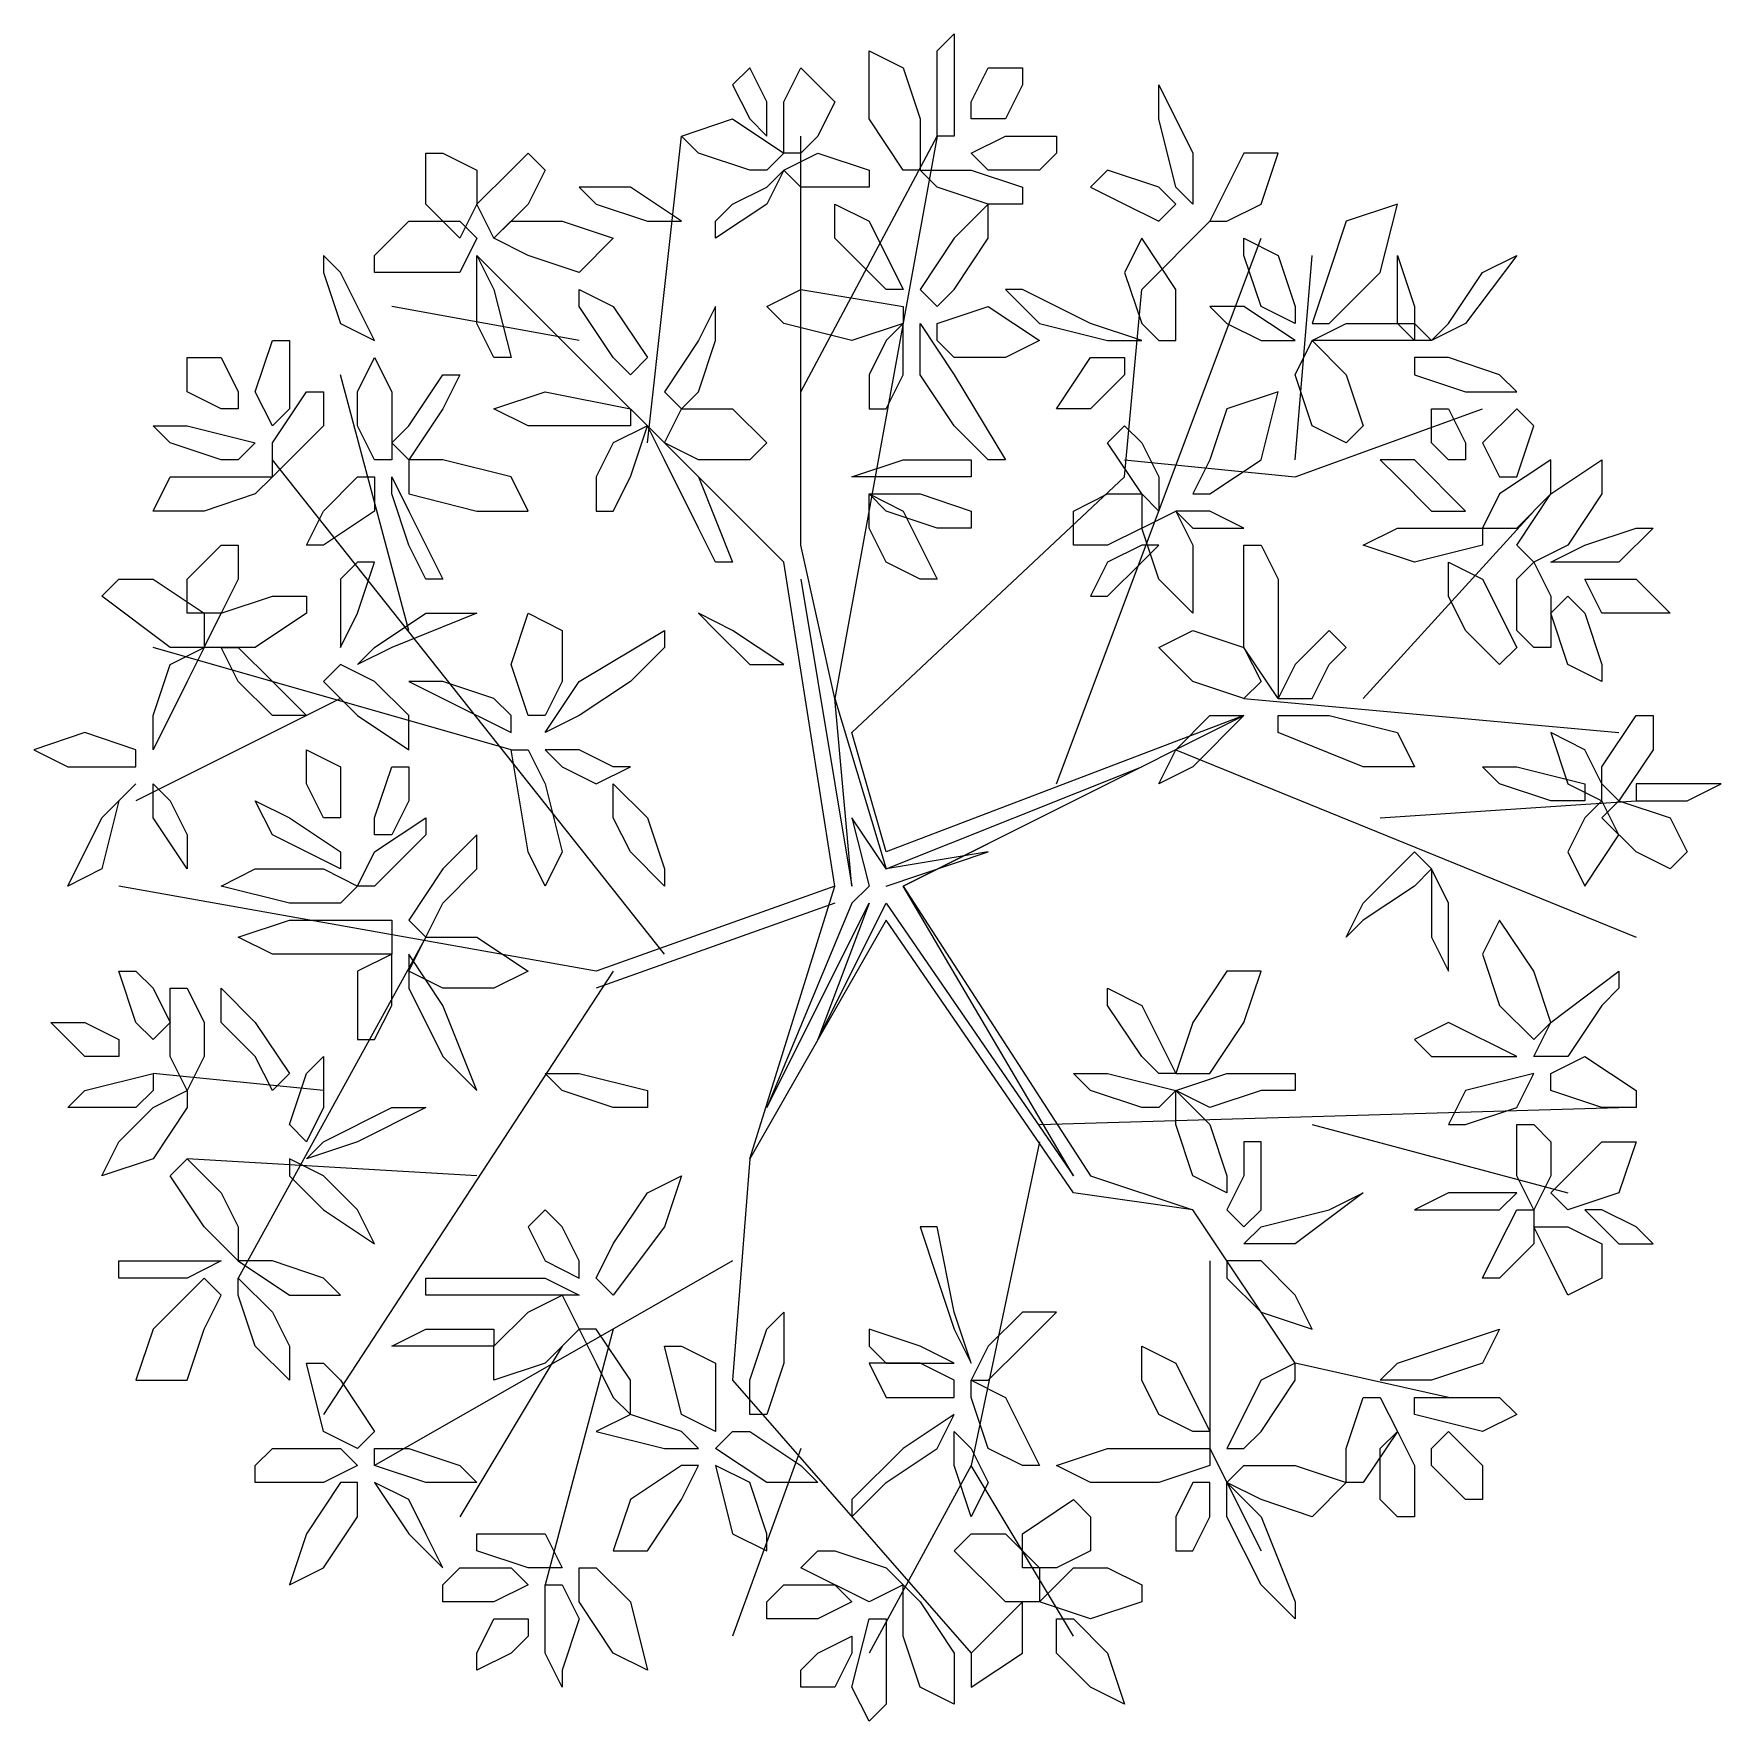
# Model space of a CAD drawing. Header units: millimetres. Extents: x 2424 to 2568, y 1542 to 1762.
# Drawn here: x 2513.093 to 2515.889, y 1607.94 to 1610.736 of the extents above; entities that cross this region are included whole.
import ezdxf

# ---------------------------------------------------------------- set-up
doc = ezdxf.new("R2010")
doc.units = ezdxf.units.MM
doc.layers.add('PDF_0', color=7, linetype='Continuous')

msp = doc.modelspace()

# ---------------------------------------------------------------- linework, layer by layer
at = {"layer": 'PDF_0', "lineweight": 9}
for points in [[(2514.5896, 1610.6231), (2514.5896, 1610.7079), (2514.6179, 1610.7361), (2514.6179, 1610.6796), (2514.6179, 1610.5667), (2514.5896, 1610.5667)], [(2514.5614, 1610.5102), (2514.5331, 1610.5102), (2514.4767, 1610.5949), (2514.4767, 1610.7079), (2514.5331, 1610.6796), (2514.5614, 1610.5949)], [(2514.3072, 1610.5667), (2514.3072, 1610.6231), (2514.279, 1610.6796), (2514.2507, 1610.6514), (2514.279, 1610.5949)], [(2514.3637, 1610.5384), (2514.3355, 1610.5384), (2514.3355, 1610.6231), (2514.3637, 1610.6796), (2514.4202, 1610.6231), (2514.3919, 1610.5667)], [(2514.6461, 1610.5949), (2514.6461, 1610.6231), (2514.6743, 1610.6796), (2514.7308, 1610.6796), (2514.7308, 1610.6514), (2514.7026, 1610.5949)], [(2514.9567, 1610.5949), (2514.9567, 1610.6514), (2515.0132, 1610.5384), (2515.0132, 1610.4537), (2514.985, 1610.4819)], [(2514.279, 1610.5102), (2514.1943, 1610.5384), (2514.166, 1610.5667), (2514.2507, 1610.5949), (2514.3355, 1610.5384), (2514.3072, 1610.5102)], [(2514.759, 1610.5102), (2514.6743, 1610.5102), (2514.6461, 1610.5384), (2514.7026, 1610.5667), (2514.7873, 1610.5667), (2514.7873, 1610.5384)], [(2513.8271, 1610.5102), (2513.8271, 1610.4537), (2513.7989, 1610.3972), (2513.7424, 1610.4537), (2513.7424, 1610.5384), (2513.7707, 1610.5384)], [(2513.9119, 1610.5384), (2513.9401, 1610.5102), (2513.9119, 1610.4537), (2513.8554, 1610.3972), (2513.8271, 1610.4537), (2513.8836, 1610.5102)], [(2514.4202, 1610.4819), (2514.3637, 1610.4819), (2514.3355, 1610.5102), (2514.3919, 1610.5384), (2514.4767, 1610.5102), (2514.4767, 1610.4819)], [(2515.0414, 1610.4255), (2515.0697, 1610.4255), (2515.1262, 1610.4537), (2515.1544, 1610.5384), (2515.0979, 1610.5384), (2515.0697, 1610.4819)], [(2514.2507, 1610.4537), (2514.3072, 1610.4819), (2514.3355, 1610.5102), (2514.3072, 1610.4537), (2514.2225, 1610.3972), (2514.2225, 1610.4255)], [(2514.6743, 1610.4537), (2514.5896, 1610.4819), (2514.5614, 1610.5102), (2514.6461, 1610.5102), (2514.7308, 1610.4819), (2514.7308, 1610.4537)], [(2514.9002, 1610.4537), (2514.9567, 1610.4255), (2514.985, 1610.4537), (2514.9567, 1610.4819), (2514.872, 1610.5102), (2514.8438, 1610.4819)], [(2514.1095, 1610.4255), (2514.166, 1610.4255), (2514.0813, 1610.4819), (2513.9966, 1610.4819), (2514.0248, 1610.4537)], [(2514.4767, 1610.3408), (2514.4202, 1610.3972), (2514.4202, 1610.4537), (2514.4767, 1610.4255), (2514.5331, 1610.3125), (2514.5049, 1610.3125)], [(2514.6179, 1610.3125), (2514.6743, 1610.3972), (2514.6743, 1610.4537), (2514.6179, 1610.3972), (2514.5614, 1610.3125), (2514.5896, 1610.2843)], [(2515.2109, 1610.256), (2515.2391, 1610.256), (2515.3238, 1610.3408), (2515.3521, 1610.4537), (2515.2674, 1610.4255), (2515.2391, 1610.3408)], [(2513.7142, 1610.4255), (2513.7989, 1610.4255), (2513.8271, 1610.3972), (2513.7989, 1610.3408), (2513.6577, 1610.3408), (2513.6577, 1610.369)], [(2513.8554, 1610.3972), (2513.8836, 1610.4255), (2513.9683, 1610.4255), (2514.0531, 1610.3972), (2513.9966, 1610.3408), (2513.9119, 1610.369)], [(2514.9567, 1610.2278), (2514.985, 1610.2278), (2514.985, 1610.3125), (2514.9285, 1610.3972), (2514.9002, 1610.3408), (2514.9285, 1610.256)], [(2515.1262, 1610.2843), (2515.0979, 1610.369), (2515.0979, 1610.3972), (2515.1544, 1610.369), (2515.1826, 1610.2843), (2515.1826, 1610.256)], [(2513.6012, 1610.256), (2513.6577, 1610.2278), (2513.6012, 1610.3408), (2513.573, 1610.369), (2513.573, 1610.3408)], [(2513.8271, 1610.256), (2513.8271, 1610.3408), (2513.8271, 1610.369), (2513.8554, 1610.3125), (2513.8836, 1610.1996), (2513.8554, 1610.1996)], [(2515.3521, 1610.3408), (2515.3521, 1610.369), (2515.3803, 1610.2843), (2515.3803, 1610.2278), (2515.3521, 1610.256)], [(2515.4933, 1610.3408), (2515.5498, 1610.369), (2515.465, 1610.256), (2515.4086, 1610.2278), (2515.4368, 1610.256)], [(2514.0531, 1610.1996), (2513.9966, 1610.2843), (2513.9966, 1610.3125), (2514.0531, 1610.2843), (2514.1095, 1610.1996), (2514.0813, 1610.1713)], [(2514.4484, 1610.2278), (2514.3355, 1610.256), (2514.3072, 1610.2843), (2514.3637, 1610.3125), (2514.5331, 1610.2843), (2514.5331, 1610.256)], [(2514.759, 1610.256), (2514.872, 1610.2278), (2514.9285, 1610.2278), (2514.8438, 1610.256), (2514.7308, 1610.3125), (2514.7026, 1610.3125)], [(2514.1943, 1610.1431), (2514.2225, 1610.2278), (2514.2225, 1610.2843), (2514.1943, 1610.2278), (2514.1378, 1610.1431), (2514.166, 1610.1148)], [(2514.5896, 1610.2278), (2514.5896, 1610.256), (2514.6743, 1610.2843), (2514.759, 1610.2278), (2514.7026, 1610.1996), (2514.6179, 1610.1996)], [(2515.1262, 1610.2278), (2515.1826, 1610.2278), (2515.0979, 1610.2843), (2515.0414, 1610.2843), (2515.0697, 1610.256)], [(2514.4767, 1610.1148), (2514.5049, 1610.1148), (2514.5331, 1610.1713), (2514.5331, 1610.256), (2514.5049, 1610.2278), (2514.4767, 1610.1713)], [(2514.6179, 1610.0866), (2514.5614, 1610.1713), (2514.5614, 1610.256), (2514.6179, 1610.1713), (2514.7026, 1610.0301), (2514.6743, 1610.0301)], [(2515.3521, 1610.2278), (2515.2391, 1610.2278), (2515.2109, 1610.2278), (2515.2674, 1610.256), (2515.3803, 1610.256), (2515.4086, 1610.2278)], [(2513.5165, 1610.1713), (2513.5165, 1610.1148), (2513.4883, 1610.0866), (2513.46, 1610.1431), (2513.4883, 1610.2278), (2513.5165, 1610.2278)], [(2515.2109, 1610.0866), (2515.1826, 1610.1713), (2515.2109, 1610.2278), (2515.2674, 1610.1713), (2515.2956, 1610.0866), (2515.2674, 1610.0584)], [(2513.4318, 1610.1148), (2513.4035, 1610.1148), (2513.3471, 1610.1431), (2513.3471, 1610.1996), (2513.4035, 1610.1996), (2513.4318, 1610.1431)], [(2513.6295, 1610.0866), (2513.6295, 1610.1431), (2513.6577, 1610.1996), (2513.6859, 1610.1431), (2513.6859, 1610.0301), (2513.6577, 1610.0301)], [(2514.8438, 1610.1148), (2514.7873, 1610.1148), (2514.8438, 1610.1996), (2514.9002, 1610.1996), (2514.9002, 1610.1713)], [(2515.3803, 1610.1996), (2515.3803, 1610.1713), (2515.465, 1610.1431), (2515.5498, 1610.1431), (2515.5215, 1610.1713), (2515.4368, 1610.1996)], [(2513.7142, 1610.0866), (2513.7707, 1610.1713), (2513.7989, 1610.1713), (2513.7707, 1610.1148), (2513.7142, 1610.0301), (2513.6859, 1610.0584)], [(2513.573, 1610.0866), (2513.5165, 1610.0301), (2513.4883, 1610.0019), (2513.4883, 1610.0584), (2513.5447, 1610.1431), (2513.573, 1610.1431)], [(2514.0248, 1610.0866), (2513.9119, 1610.0866), (2513.8554, 1610.1148), (2513.9401, 1610.1431), (2514.0813, 1610.1148), (2514.0813, 1610.0866)], [(2515.0132, 1609.9736), (2515.0414, 1609.9736), (2515.1262, 1610.0301), (2515.1544, 1610.1431), (2515.0697, 1610.1148), (2515.0414, 1610.0301)], [(2514.1378, 1610.0584), (2514.166, 1610.1148), (2514.2507, 1610.1148), (2514.3072, 1610.0584), (2514.279, 1610.0301), (2514.1943, 1610.0301)], [(2515.465, 1610.0301), (2515.4368, 1610.0301), (2515.4086, 1610.0584), (2515.4086, 1610.1148), (2515.4368, 1610.1148), (2515.465, 1610.0584)], [(2515.578, 1610.0866), (2515.5498, 1610.1148), (2515.4933, 1610.0584), (2515.5215, 1610.0019), (2515.5498, 1610.0019)], [(2513.4035, 1610.0301), (2513.3188, 1610.0584), (2513.2906, 1610.0866), (2513.3471, 1610.0866), (2513.46, 1610.0584), (2513.4318, 1610.0301)], [(2514.0248, 1609.9454), (2514.0531, 1609.9454), (2514.0813, 1610.0019), (2514.1095, 1610.0866), (2514.0531, 1610.0584), (2514.0248, 1610.0019)], [(2514.1943, 1609.9172), (2514.1378, 1610.0301), (2514.1095, 1610.0866), (2514.1943, 1610.0019), (2514.2507, 1609.8607), (2514.2225, 1609.8607)], [(2514.9285, 1610.0584), (2514.9567, 1610.0019), (2514.9567, 1609.9454), (2514.9285, 1609.9736), (2514.872, 1610.0584), (2514.9002, 1610.0866)], [(2513.7142, 1610.0301), (2513.7142, 1609.9736), (2513.8271, 1609.9454), (2513.9119, 1609.9454), (2513.8836, 1610.0019), (2513.7707, 1610.0301)], [(2514.5896, 1610.0019), (2514.5049, 1610.0019), (2514.4484, 1610.0019), (2514.5331, 1610.0301), (2514.6461, 1610.0301), (2514.6461, 1610.0019)], [(2515.4086, 1609.9454), (2515.465, 1609.9454), (2515.3803, 1610.0301), (2515.3238, 1610.0301), (2515.3521, 1610.0019)], [(2515.6062, 1609.9736), (2515.6062, 1610.0301), (2515.5215, 1609.9736), (2515.4933, 1609.9172), (2515.5498, 1609.9172)], [(2515.578, 1609.8607), (2515.5498, 1609.8889), (2515.6062, 1609.9736), (2515.691, 1610.0301), (2515.691, 1609.9736), (2515.6345, 1609.8889)], [(2513.4883, 1610.0019), (2513.46, 1609.9736), (2513.3753, 1609.9454), (2513.2906, 1609.9454), (2513.3188, 1610.0019), (2513.4318, 1610.0019)], [(2513.573, 1609.9454), (2513.6295, 1610.0019), (2513.6577, 1610.0019), (2513.6577, 1609.9454), (2513.573, 1609.8889), (2513.5447, 1609.8889)], [(2513.7142, 1609.8889), (2513.6859, 1609.9736), (2513.6859, 1610.0019), (2513.7142, 1609.9454), (2513.7707, 1609.8324), (2513.7424, 1609.8324)], [(2514.5896, 1609.9172), (2514.5049, 1609.9454), (2514.4767, 1609.9736), (2514.5614, 1609.9736), (2514.6461, 1609.9454), (2514.6461, 1609.9172)], [(2514.5049, 1609.8607), (2514.4767, 1609.9172), (2514.4767, 1609.9736), (2514.5331, 1609.9454), (2514.5896, 1609.8324), (2514.5614, 1609.8324)], [(2514.9285, 1609.9736), (2514.9285, 1609.9172), (2514.872, 1609.8889), (2514.8155, 1609.8889), (2514.8155, 1609.9454), (2514.872, 1609.9736)], [(2515.0132, 1609.8889), (2515.0132, 1609.8324), (2515.0132, 1609.776), (2514.9567, 1609.8324), (2514.9285, 1609.9172), (2514.985, 1609.9454)], [(2515.0697, 1609.9172), (2515.0979, 1609.9172), (2515.0414, 1609.9454), (2514.985, 1609.9454), (2515.0132, 1609.9172)], [(2515.4933, 1609.9172), (2515.4933, 1609.8889), (2515.3803, 1609.8607), (2515.2956, 1609.8889), (2515.3521, 1609.9172), (2515.4368, 1609.9172)], [(2515.6627, 1609.8889), (2515.7474, 1609.9172), (2515.7757, 1609.9172), (2515.7192, 1609.8607), (2515.6345, 1609.8607), (2515.6062, 1609.8607)], [(2513.4318, 1609.8324), (2513.4035, 1609.776), (2513.3471, 1609.776), (2513.3471, 1609.8324), (2513.4035, 1609.8889), (2513.4318, 1609.8889)], [(2514.9567, 1609.8889), (2514.9285, 1609.8889), (2514.872, 1609.8607), (2514.8438, 1609.8042), (2514.872, 1609.8042), (2514.9285, 1609.8607)], [(2515.1544, 1609.8324), (2515.1544, 1609.6912), (2515.1544, 1609.6348), (2515.0979, 1609.7195), (2515.0979, 1609.8889), (2515.1262, 1609.8889)], [(2513.6012, 1609.8324), (2513.6012, 1609.7477), (2513.6012, 1609.7195), (2513.6295, 1609.776), (2513.6577, 1609.8607), (2513.6295, 1609.8607)], [(2515.465, 1609.7477), (2515.4368, 1609.8042), (2515.4368, 1609.8607), (2515.4933, 1609.8324), (2515.5498, 1609.7195), (2515.5215, 1609.6912)], [(2515.5498, 1609.7477), (2515.5498, 1609.8324), (2515.578, 1609.8607), (2515.6062, 1609.8042), (2515.6062, 1609.7195), (2515.578, 1609.7195)], [(2513.2906, 1609.8324), (2513.3753, 1609.776), (2513.3753, 1609.7195), (2513.3188, 1609.7195), (2513.2059, 1609.8042), (2513.2341, 1609.8324)], [(2515.6627, 1609.8324), (2515.691, 1609.8324), (2515.7474, 1609.8324), (2515.8039, 1609.776), (2515.7474, 1609.776), (2515.691, 1609.776)], [(2513.5447, 1609.8042), (2513.5447, 1609.776), (2513.46, 1609.7195), (2513.3753, 1609.7195), (2513.4035, 1609.776), (2513.4883, 1609.8042)], [(2515.6345, 1609.6912), (2515.6062, 1609.776), (2515.6345, 1609.8042), (2515.6627, 1609.776), (2515.691, 1609.6912), (2515.691, 1609.663)], [(2513.7424, 1609.776), (2513.8271, 1609.776), (2513.6859, 1609.7195), (2513.6295, 1609.6912), (2513.6577, 1609.7195)], [(2513.9401, 1609.6065), (2513.9119, 1609.6065), (2513.8836, 1609.6912), (2513.9119, 1609.776), (2513.9683, 1609.7477), (2513.9683, 1609.663)], [(2514.279, 1609.6912), (2514.3355, 1609.6912), (2514.2507, 1609.7477), (2514.1943, 1609.776), (2514.2225, 1609.7477)], [(2514.0813, 1609.663), (2513.9966, 1609.6065), (2513.9401, 1609.5783), (2513.9966, 1609.663), (2514.1378, 1609.7477), (2514.1378, 1609.7195)], [(2515.1262, 1609.663), (2515.0979, 1609.6348), (2515.0132, 1609.663), (2514.9567, 1609.7195), (2515.0132, 1609.7477), (2515.0979, 1609.7195)], [(2515.2674, 1609.7195), (2515.2391, 1609.7477), (2515.1826, 1609.6912), (2515.1544, 1609.6348), (2515.2109, 1609.6348), (2515.2391, 1609.6912)], [(2513.2906, 1609.6065), (2513.3188, 1609.6912), (2513.3753, 1609.7195), (2513.3471, 1609.663), (2513.2906, 1609.55), (2513.2906, 1609.5783)], [(2513.4035, 1609.7195), (2513.4318, 1609.7195), (2513.4883, 1609.663), (2513.5447, 1609.6065), (2513.4883, 1609.6065), (2513.4318, 1609.663)], [(2513.6012, 1609.6912), (2513.573, 1609.663), (2513.6295, 1609.6065), (2513.7142, 1609.55), (2513.7142, 1609.6065), (2513.6577, 1609.663)], [(2513.8554, 1609.6348), (2513.7707, 1609.663), (2513.7142, 1609.663), (2513.7707, 1609.6348), (2513.8836, 1609.5783), (2513.8836, 1609.6065)], [(2515.0414, 1609.6065), (2515.0979, 1609.6065), (2515.0132, 1609.5218), (2514.9567, 1609.4936), (2514.985, 1609.55)], [(2515.2391, 1609.6065), (2515.3521, 1609.5783), (2515.3803, 1609.5218), (2515.2956, 1609.5218), (2515.1544, 1609.5783), (2515.1544, 1609.6065)], [(2515.691, 1609.5218), (2515.7474, 1609.6065), (2515.7757, 1609.6065), (2515.7757, 1609.55), (2515.7192, 1609.4653), (2515.691, 1609.4936)], [(2513.2623, 1609.5218), (2513.2623, 1609.55), (2513.1776, 1609.5783), (2513.0929, 1609.55), (2513.1494, 1609.5218), (2513.2059, 1609.5218)], [(2515.6627, 1609.55), (2515.6062, 1609.5783), (2515.6345, 1609.4936), (2515.691, 1609.4653), (2515.691, 1609.4936)], [(2513.6012, 1609.4371), (2513.573, 1609.4371), (2513.5447, 1609.4936), (2513.5447, 1609.55), (2513.6012, 1609.5218), (2513.6012, 1609.4653)], [(2513.9401, 1609.4936), (2513.9683, 1609.3806), (2513.9401, 1609.3241), (2513.9119, 1609.3806), (2513.8836, 1609.55), (2513.9119, 1609.55)], [(2514.0813, 1609.5218), (2514.0531, 1609.5218), (2513.9966, 1609.55), (2513.9401, 1609.55), (2513.9683, 1609.5218), (2514.0248, 1609.4936)], [(2513.7142, 1609.4653), (2513.6859, 1609.4088), (2513.6577, 1609.4088), (2513.6577, 1609.4371), (2513.6859, 1609.5218), (2513.7142, 1609.5218)], [(2515.6062, 1609.4653), (2515.5215, 1609.4936), (2515.4933, 1609.5218), (2515.5498, 1609.5218), (2515.6627, 1609.4936), (2515.6627, 1609.4653)], [(2513.2059, 1609.3524), (2513.1494, 1609.3241), (2513.2059, 1609.4371), (2513.2623, 1609.4936), (2513.2341, 1609.4653)], [(2513.3471, 1609.4088), (2513.3471, 1609.3524), (2513.2906, 1609.4371), (2513.2906, 1609.4936), (2513.3188, 1609.4653)], [(2514.0813, 1609.3806), (2514.0531, 1609.4371), (2514.0531, 1609.4936), (2514.1095, 1609.4371), (2514.1378, 1609.3524), (2514.1378, 1609.3241)], [(2515.7474, 1609.4936), (2515.7474, 1609.4653), (2515.8322, 1609.4653), (2515.8886, 1609.4936), (2515.8604, 1609.4936), (2515.7757, 1609.4936)], [(2513.5447, 1609.3806), (2513.4883, 1609.4088), (2513.46, 1609.4653), (2513.5165, 1609.4371), (2513.6012, 1609.3806), (2513.6012, 1609.3524)], [(2515.6345, 1609.3806), (2515.6627, 1609.3241), (2515.7192, 1609.4088), (2515.691, 1609.4653), (2515.6627, 1609.4371)], [(2515.691, 1609.4371), (2515.7192, 1609.4653), (2515.8039, 1609.4371), (2515.8322, 1609.3806), (2515.8039, 1609.3524), (2515.7474, 1609.3806)], [(2513.7142, 1609.3806), (2513.6577, 1609.3241), (2513.6295, 1609.3241), (2513.6577, 1609.3806), (2513.7424, 1609.4371), (2513.7424, 1609.4088)], [(2513.7707, 1609.2959), (2513.8271, 1609.3524), (2513.8271, 1609.4088), (2513.7707, 1609.3524), (2513.7142, 1609.2676), (2513.7424, 1609.2394)], [(2515.3803, 1609.3241), (2515.2956, 1609.2676), (2515.2674, 1609.2394), (2515.2956, 1609.2959), (2515.3803, 1609.3806), (2515.4086, 1609.3524)], [(2513.6295, 1609.3241), (2513.6012, 1609.2959), (2513.5165, 1609.2959), (2513.4035, 1609.3241), (2513.46, 1609.3524), (2513.573, 1609.3524)], [(2515.4368, 1609.2959), (2515.4086, 1609.3524), (2515.4086, 1609.2394), (2515.4368, 1609.1829), (2515.4368, 1609.2112)], [(2513.6012, 1609.2112), (2513.4883, 1609.2112), (2513.4318, 1609.2394), (2513.5165, 1609.2676), (2513.6859, 1609.2676), (2513.6859, 1609.2112)], [(2515.578, 1609.07), (2515.6062, 1609.0982), (2515.578, 1609.1829), (2515.5215, 1609.2676), (2515.4933, 1609.2112), (2515.5215, 1609.1264)], [(2513.7142, 1609.1829), (2513.7424, 1609.2394), (2513.8271, 1609.2394), (2513.9119, 1609.1829), (2513.8554, 1609.1547), (2513.7707, 1609.1547)], [(2513.6295, 1609.07), (2513.6577, 1609.07), (2513.6859, 1609.1264), (2513.6859, 1609.2112), (2513.6295, 1609.1829), (2513.6295, 1609.1264)], [(2513.7707, 1609.0417), (2513.8271, 1608.9852), (2513.7707, 1609.1264), (2513.7142, 1609.2112), (2513.7142, 1609.1547)], [(2513.2906, 1609.1547), (2513.3188, 1609.0982), (2513.2906, 1609.07), (2513.2623, 1609.0982), (2513.2341, 1609.1829), (2513.2623, 1609.1829)], [(2514.985, 1609.0135), (2515.0414, 1609.0135), (2515.0979, 1609.0982), (2515.1262, 1609.1829), (2515.0697, 1609.1829), (2515.0132, 1609.0982)], [(2515.691, 1609.1264), (2515.6345, 1609.0417), (2515.578, 1609.0417), (2515.6062, 1609.0982), (2515.7192, 1609.1829), (2515.7192, 1609.1547)], [(2513.3753, 1609.0982), (2513.3753, 1609.0417), (2513.3471, 1608.9852), (2513.3188, 1609.0417), (2513.3188, 1609.1547), (2513.3471, 1609.1547)], [(2513.46, 1609.0417), (2513.4035, 1609.0982), (2513.4035, 1609.1547), (2513.46, 1609.0982), (2513.5165, 1609.0135), (2513.4883, 1608.9852)], [(2514.9285, 1609.0417), (2514.872, 1609.1264), (2514.872, 1609.1547), (2514.9285, 1609.1264), (2514.985, 1609.0135), (2514.9567, 1609.0135)], [(2513.2341, 1609.0417), (2513.1776, 1609.0417), (2513.1211, 1609.0982), (2513.1776, 1609.0982), (2513.2341, 1609.07)], [(2515.4933, 1609.0417), (2515.5498, 1609.0417), (2515.4368, 1609.0982), (2515.3803, 1609.07), (2515.4086, 1609.0417)], [(2513.5447, 1609.0135), (2513.573, 1609.0417), (2513.573, 1608.957), (2513.5447, 1608.9005), (2513.5165, 1608.9288)], [(2515.691, 1608.957), (2515.6062, 1608.9852), (2515.6062, 1609.0135), (2515.6627, 1609.0417), (2515.7474, 1608.9852), (2515.7474, 1608.957)], [(2513.2623, 1608.957), (2513.1776, 1608.957), (2513.1494, 1608.957), (2513.1776, 1608.9852), (2513.2906, 1609.0135), (2513.2906, 1608.9852)], [(2514.0531, 1608.957), (2513.9683, 1608.9852), (2513.9401, 1609.0135), (2513.9966, 1609.0135), (2514.1095, 1608.9852), (2514.1095, 1608.957)], [(2514.9285, 1608.957), (2514.8438, 1608.9852), (2514.8155, 1609.0135), (2514.872, 1609.0135), (2514.985, 1608.9852), (2514.9567, 1608.957)], [(2515.1262, 1608.9852), (2515.0414, 1608.957), (2514.985, 1608.9852), (2515.0697, 1609.0135), (2515.1826, 1609.0135), (2515.1826, 1608.9852)], [(2515.5498, 1608.957), (2515.578, 1609.0135), (2515.465, 1608.9852), (2515.4368, 1608.9288), (2515.465, 1608.9288)], [(2513.3471, 1608.9852), (2513.3471, 1608.957), (2513.2906, 1608.8723), (2513.2059, 1608.844), (2513.2341, 1608.9005), (2513.2906, 1608.957)], [(2515.0132, 1608.844), (2514.985, 1608.9288), (2514.985, 1608.9852), (2515.0414, 1608.9288), (2515.0697, 1608.844), (2515.0697, 1608.8158)], [(2513.6859, 1608.957), (2513.7424, 1608.957), (2513.6295, 1608.9005), (2513.5447, 1608.8723), (2513.573, 1608.9005)], [(2515.6062, 1608.9005), (2515.6062, 1608.844), (2515.578, 1608.7876), (2515.5498, 1608.844), (2515.5498, 1608.9288), (2515.578, 1608.9288)], [(2515.0979, 1608.844), (2515.0697, 1608.7876), (2515.0979, 1608.7593), (2515.1262, 1608.7876), (2515.1262, 1608.9005), (2515.0979, 1608.9005)], [(2515.6345, 1608.844), (2515.691, 1608.9005), (2515.7474, 1608.9005), (2515.7192, 1608.8158), (2515.6345, 1608.7876), (2515.6062, 1608.8158)], [(2513.4035, 1608.8158), (2513.4318, 1608.7593), (2513.4318, 1608.7029), (2513.3753, 1608.7593), (2513.3188, 1608.844), (2513.3471, 1608.8723)], [(2513.5165, 1608.8723), (2513.5165, 1608.844), (2513.573, 1608.7876), (2513.6577, 1608.7311), (2513.6295, 1608.7876), (2513.573, 1608.844)], [(2514.0531, 1608.7311), (2514.1095, 1608.8158), (2514.166, 1608.844), (2514.1378, 1608.7593), (2514.0531, 1608.6464), (2514.0248, 1608.6746)], [(2515.2391, 1608.7876), (2515.2956, 1608.8158), (2515.1826, 1608.7311), (2515.0979, 1608.7311), (2515.1262, 1608.7593)], [(2515.5215, 1608.7876), (2515.5498, 1608.8158), (2515.4368, 1608.8158), (2515.3803, 1608.7876), (2515.4086, 1608.7876)], [(2513.9401, 1608.7876), (2513.9119, 1608.7593), (2513.9401, 1608.7029), (2513.9966, 1608.6746), (2513.9966, 1608.7029), (2513.9683, 1608.7593)], [(2515.5215, 1608.7311), (2515.5498, 1608.7876), (2515.578, 1608.7876), (2515.578, 1608.7311), (2515.5215, 1608.6746), (2515.4933, 1608.6746)], [(2515.6627, 1608.7876), (2515.7192, 1608.7311), (2515.7757, 1608.7311), (2515.7474, 1608.7593), (2515.691, 1608.7876)], [(2514.5896, 1608.6746), (2514.6179, 1608.5899), (2514.6461, 1608.5334), (2514.6179, 1608.6181), (2514.5896, 1608.7593), (2514.5614, 1608.7593)], [(2515.578, 1608.7593), (2515.6345, 1608.7593), (2515.691, 1608.7311), (2515.691, 1608.6746), (2515.6345, 1608.6464), (2515.6062, 1608.7029)], [(2513.2623, 1608.7029), (2513.3753, 1608.7029), (2513.4035, 1608.7029), (2513.3471, 1608.6746), (2513.2341, 1608.6746), (2513.2341, 1608.7029)], [(2513.4883, 1608.7029), (2513.4318, 1608.7029), (2513.5165, 1608.6464), (2513.6012, 1608.6464), (2513.573, 1608.6746)], [(2515.0697, 1608.7029), (2515.0697, 1608.6746), (2515.1262, 1608.6181), (2515.2109, 1608.5899), (2515.1826, 1608.6464), (2515.1262, 1608.7029)], [(2513.4035, 1608.6464), (2513.3753, 1608.6746), (2513.2906, 1608.5899), (2513.2623, 1608.5052), (2513.3471, 1608.5052), (2513.3753, 1608.5899)], [(2513.4883, 1608.6181), (2513.5165, 1608.5617), (2513.5165, 1608.5052), (2513.46, 1608.5617), (2513.4318, 1608.6464), (2513.4318, 1608.6746)], [(2513.8271, 1608.6746), (2513.9401, 1608.6746), (2513.9966, 1608.6464), (2513.9119, 1608.6464), (2513.7424, 1608.6464), (2513.7424, 1608.6746)], [(2513.9683, 1608.6464), (2513.9966, 1608.5899), (2513.9401, 1608.5334), (2513.8554, 1608.5052), (2513.8554, 1608.5617), (2513.9119, 1608.6181)], [(2514.279, 1608.5052), (2514.3072, 1608.5899), (2514.3355, 1608.6181), (2514.3355, 1608.5334), (2514.3072, 1608.4487), (2514.279, 1608.4487)], [(2514.6461, 1608.5052), (2514.6743, 1608.5052), (2514.7308, 1608.5617), (2514.7873, 1608.6181), (2514.7308, 1608.6181), (2514.6743, 1608.5617)], [(2513.7989, 1608.5617), (2513.7142, 1608.5617), (2513.6859, 1608.5617), (2513.7424, 1608.5899), (2513.8554, 1608.5899), (2513.8554, 1608.5617)], [(2514.0248, 1608.5334), (2514.0531, 1608.4769), (2514.0813, 1608.4487), (2514.0813, 1608.5052), (2514.0248, 1608.5899), (2513.9966, 1608.5899)], [(2514.5049, 1608.5334), (2514.5896, 1608.5334), (2514.6179, 1608.5334), (2514.5614, 1608.5617), (2514.4767, 1608.5899), (2514.4767, 1608.5617)], [(2515.3238, 1608.5052), (2515.3521, 1608.5334), (2515.4368, 1608.5617), (2515.5215, 1608.5899), (2515.4933, 1608.5334), (2515.4086, 1608.5052)], [(2514.2225, 1608.5334), (2514.2225, 1608.4487), (2514.2225, 1608.4205), (2514.166, 1608.4487), (2514.1378, 1608.5617), (2514.166, 1608.5617)], [(2514.9567, 1608.4487), (2514.9285, 1608.5052), (2514.9285, 1608.5617), (2514.985, 1608.5334), (2515.0414, 1608.4205), (2515.0132, 1608.4205)], [(2513.6012, 1608.5052), (2513.6577, 1608.4205), (2513.6295, 1608.3922), (2513.573, 1608.4205), (2513.5447, 1608.5334), (2513.573, 1608.5334)], [(2514.6179, 1608.4769), (2514.6179, 1608.5052), (2514.5614, 1608.5334), (2514.4767, 1608.5334), (2514.5049, 1608.4769), (2514.5614, 1608.4769)], [(2515.1262, 1608.4205), (2515.1826, 1608.5052), (2515.1826, 1608.5334), (2515.1262, 1608.5052), (2515.0697, 1608.3922), (2515.0979, 1608.3922)], [(2514.6743, 1608.3922), (2514.6461, 1608.4769), (2514.6461, 1608.5052), (2514.7026, 1608.4769), (2514.759, 1608.364), (2514.7308, 1608.364)], [(2515.2674, 1608.3922), (2515.2956, 1608.4769), (2515.3238, 1608.4769), (2515.3521, 1608.4205), (2515.2956, 1608.3357), (2515.2674, 1608.3357)], [(2515.4368, 1608.4769), (2515.5215, 1608.4769), (2515.5498, 1608.4487), (2515.4933, 1608.4205), (2515.3803, 1608.4487), (2515.3803, 1608.4769)], [(2514.0813, 1608.4487), (2514.0248, 1608.4205), (2514.1378, 1608.3922), (2514.1943, 1608.3922), (2514.166, 1608.4205)], [(2514.5049, 1608.3357), (2514.5896, 1608.3922), (2514.6179, 1608.4487), (2514.5331, 1608.3922), (2514.4484, 1608.3075), (2514.4484, 1608.2793)], [(2514.279, 1608.4205), (2514.3637, 1608.364), (2514.3919, 1608.3357), (2514.3072, 1608.3357), (2514.2225, 1608.3922), (2514.2507, 1608.4205)], [(2514.6743, 1608.3357), (2514.6461, 1608.2793), (2514.6179, 1608.364), (2514.6179, 1608.4205), (2514.6461, 1608.3922)], [(2515.3238, 1608.3075), (2515.3238, 1608.3922), (2515.3521, 1608.4205), (2515.3803, 1608.364), (2515.3803, 1608.2793), (2515.3521, 1608.2793)], [(2515.4086, 1608.3922), (2515.4368, 1608.4205), (2515.4933, 1608.364), (2515.4933, 1608.3075), (2515.465, 1608.3075), (2515.4086, 1608.364)], [(2513.4883, 1608.3922), (2513.6012, 1608.3922), (2513.6295, 1608.364), (2513.573, 1608.3357), (2513.46, 1608.3357), (2513.46, 1608.364)], [(2513.7142, 1608.3922), (2513.7989, 1608.364), (2513.8271, 1608.3357), (2513.7424, 1608.3357), (2513.6577, 1608.364), (2513.6577, 1608.3922)], [(2514.9567, 1608.3357), (2514.8438, 1608.3357), (2514.7873, 1608.364), (2514.872, 1608.3922), (2515.0414, 1608.3922), (2515.0414, 1608.364)], [(2514.1943, 1608.364), (2514.166, 1608.364), (2514.0813, 1608.3075), (2514.0531, 1608.2228), (2514.1095, 1608.2228), (2514.166, 1608.3075)], [(2514.279, 1608.3357), (2514.2225, 1608.364), (2514.2507, 1608.251), (2514.3072, 1608.2228), (2514.3072, 1608.251)], [(2515.0697, 1608.3357), (2515.0979, 1608.364), (2515.1826, 1608.364), (2515.2674, 1608.3357), (2515.2109, 1608.2793), (2515.1262, 1608.3075)], [(2513.6295, 1608.3357), (2513.6012, 1608.3357), (2513.5447, 1608.251), (2513.5165, 1608.1663), (2513.573, 1608.1945), (2513.6295, 1608.2793)], [(2513.7142, 1608.3075), (2513.6577, 1608.3357), (2513.7142, 1608.251), (2513.7707, 1608.1945), (2513.7424, 1608.251)], [(2514.985, 1608.2228), (2515.0132, 1608.2228), (2515.0414, 1608.2793), (2515.0414, 1608.3357), (2515.0132, 1608.3357), (2514.985, 1608.2793)], [(2515.1262, 1608.1663), (2515.0697, 1608.2793), (2515.0697, 1608.3357), (2515.1262, 1608.2793), (2515.1826, 1608.1381), (2515.1826, 1608.1098)], [(2514.8438, 1608.2228), (2514.7873, 1608.1945), (2514.7308, 1608.1945), (2514.7308, 1608.251), (2514.8155, 1608.3075), (2514.8438, 1608.2793)], [(2513.8836, 1608.251), (2513.9401, 1608.251), (2513.9683, 1608.1945), (2513.9119, 1608.1945), (2513.8271, 1608.2228), (2513.8271, 1608.251)], [(2514.7026, 1608.251), (2514.759, 1608.1945), (2514.759, 1608.1381), (2514.7026, 1608.1381), (2514.6179, 1608.2228), (2514.6461, 1608.251)], [(2514.4202, 1608.2228), (2514.5049, 1608.1945), (2514.5331, 1608.1663), (2514.4767, 1608.1381), (2514.3637, 1608.1945), (2514.3919, 1608.2228)], [(2513.7989, 1608.1945), (2513.8836, 1608.1945), (2513.9119, 1608.1663), (2513.8554, 1608.1381), (2513.7707, 1608.1381), (2513.7707, 1608.1663)], [(2513.9966, 1608.1945), (2514.0248, 1608.1945), (2514.0813, 1608.1381), (2514.1095, 1608.0251), (2514.0531, 1608.0533), (2513.9966, 1608.1381)], [(2514.9285, 1608.1663), (2514.9285, 1608.1381), (2514.8438, 1608.1098), (2514.759, 1608.1381), (2514.8155, 1608.1945), (2514.872, 1608.1945)], [(2513.9966, 1608.1098), (2513.9683, 1608.0251), (2513.9683, 1607.9969), (2513.9401, 1608.0533), (2513.9401, 1608.1663), (2513.9683, 1608.1663)], [(2514.3355, 1608.1663), (2514.4202, 1608.1663), (2514.4484, 1608.1381), (2514.3919, 1608.1098), (2514.3072, 1608.1098), (2514.3072, 1608.1381)], [(2514.5331, 1608.1663), (2514.5614, 1608.1381), (2514.6179, 1608.0533), (2514.6179, 1607.9686), (2514.5614, 1607.9969), (2514.5331, 1608.0816)], [(2514.6461, 1608.0533), (2514.6461, 1607.9969), (2514.7308, 1608.0533), (2514.7308, 1608.1381), (2514.7026, 1608.1098)], [(2513.9119, 1608.1098), (2513.9119, 1608.0816), (2513.8836, 1608.0533), (2513.8271, 1608.0251), (2513.8271, 1608.0533), (2513.8554, 1608.1098)], [(2514.5049, 1608.0533), (2514.5049, 1607.9686), (2514.4767, 1607.9404), (2514.4484, 1607.9969), (2514.4767, 1608.1098), (2514.5049, 1608.1098)], [(2514.7873, 1608.1098), (2514.8155, 1608.1098), (2514.872, 1608.0533), (2514.9002, 1607.9686), (2514.8438, 1607.9969), (2514.7873, 1608.0533)], [(2514.4484, 1608.0816), (2514.4484, 1608.0533), (2514.4202, 1607.9969), (2514.3637, 1607.9969), (2514.3637, 1608.0251), (2514.3919, 1608.0533)]]:
    msp.add_lwpolyline(points, close=True, dxfattribs=at)
for points in [[(2514.1095, 1610.0584), (2514.166, 1610.5667)], [(2514.3637, 1610.1431), (2514.5896, 1610.5667), (2514.4202, 1609.6348), (2514.3637, 1609.8889), (2514.3637, 1610.5667)], [(2514.3637, 1609.8324), (2514.4484, 1609.3241), (2514.4202, 1609.6348), (2514.5049, 1609.3524), (2514.9285, 1609.5218), (2514.5331, 1609.3241), (2515.0979, 1609.6065), (2514.5049, 1609.3806), (2514.4484, 1609.5783), (2514.9002, 1610.0019), (2514.9285, 1610.3125), (2515.0414, 1610.4255)], [(2514.7873, 1609.4936), (2515.1262, 1610.3972)], [(2514.4202, 1609.3241), (2514.3355, 1609.8607), (2513.8271, 1610.369)], [(2515.1826, 1610.0301), (2515.2109, 1610.369)], [(2513.9966, 1610.2278), (2513.6859, 1610.2843)], [(2513.7142, 1609.7477), (2513.6012, 1610.1713)], [(2514.9002, 1610.0301), (2515.1826, 1610.0019), (2515.4933, 1610.1148)], [(2514.1378, 1609.2112), (2513.4883, 1610.0301)], [(2515.2956, 1609.6348), (2515.578, 1609.9454)], [(2513.8836, 1609.55), (2513.2906, 1609.7195)], [(2513.6012, 1609.6348), (2513.2623, 1609.4653)], [(2515.0979, 1609.6348), (2515.7192, 1609.5783)], [(2514.985, 1609.55), (2515.7474, 1609.2394)], [(2515.3238, 1609.4371), (2515.7474, 1609.4653)], [(2514.5049, 1609.3241), (2514.6743, 1609.3806), (2514.5049, 1609.3524), (2514.4484, 1609.4371), (2514.4767, 1609.3241), (2514.4484, 1609.2959), (2514.3072, 1608.957), (2514.4767, 1609.2959), (2514.3919, 1609.07), (2514.5049, 1609.2959), (2514.8155, 1608.844), (2514.5331, 1609.3241), (2514.8438, 1608.844), (2515.0132, 1608.7876)], [(2515.4368, 1608.4769), (2515.1826, 1608.5334), (2515.0132, 1608.7876), (2514.8155, 1608.8158), (2514.5049, 1609.2676), (2514.279, 1608.8723), (2514.4202, 1609.3241), (2514.0248, 1609.1829), (2513.2341, 1609.3241)], [(2514.4202, 1609.2959), (2514.0248, 1609.1547)], [(2513.7424, 1609.2394), (2513.4318, 1608.6746)], [(2514.0531, 1609.1829), (2513.573, 1608.4487)], [(2513.573, 1608.9852), (2513.2906, 1609.0135)], [(2514.759, 1608.9288), (2515.7192, 1608.957)], [(2515.2109, 1608.9288), (2515.6345, 1608.8158)], [(2514.759, 1608.9005), (2514.6461, 1608.364)], [(2513.8271, 1608.844), (2513.3471, 1608.8723)], [(2514.279, 1608.8723), (2514.2507, 1608.5052), (2514.6461, 1608.0533)], [(2514.2507, 1608.7029), (2513.6577, 1608.364)], [(2515.0414, 1608.7029), (2515.0414, 1608.3922), (2515.1262, 1608.2228)], [(2514.0531, 1608.5899), (2513.9401, 1608.1663)], [(2513.9683, 1608.5617), (2513.7989, 1608.2793)], [(2514.3637, 1608.3922), (2514.2507, 1608.0816)], [(2514.8155, 1608.0816), (2514.6461, 1608.364), (2514.4767, 1608.0533)]]:
    msp.add_lwpolyline(points, dxfattribs=at)

doc.saveas('drawing.dxf')
